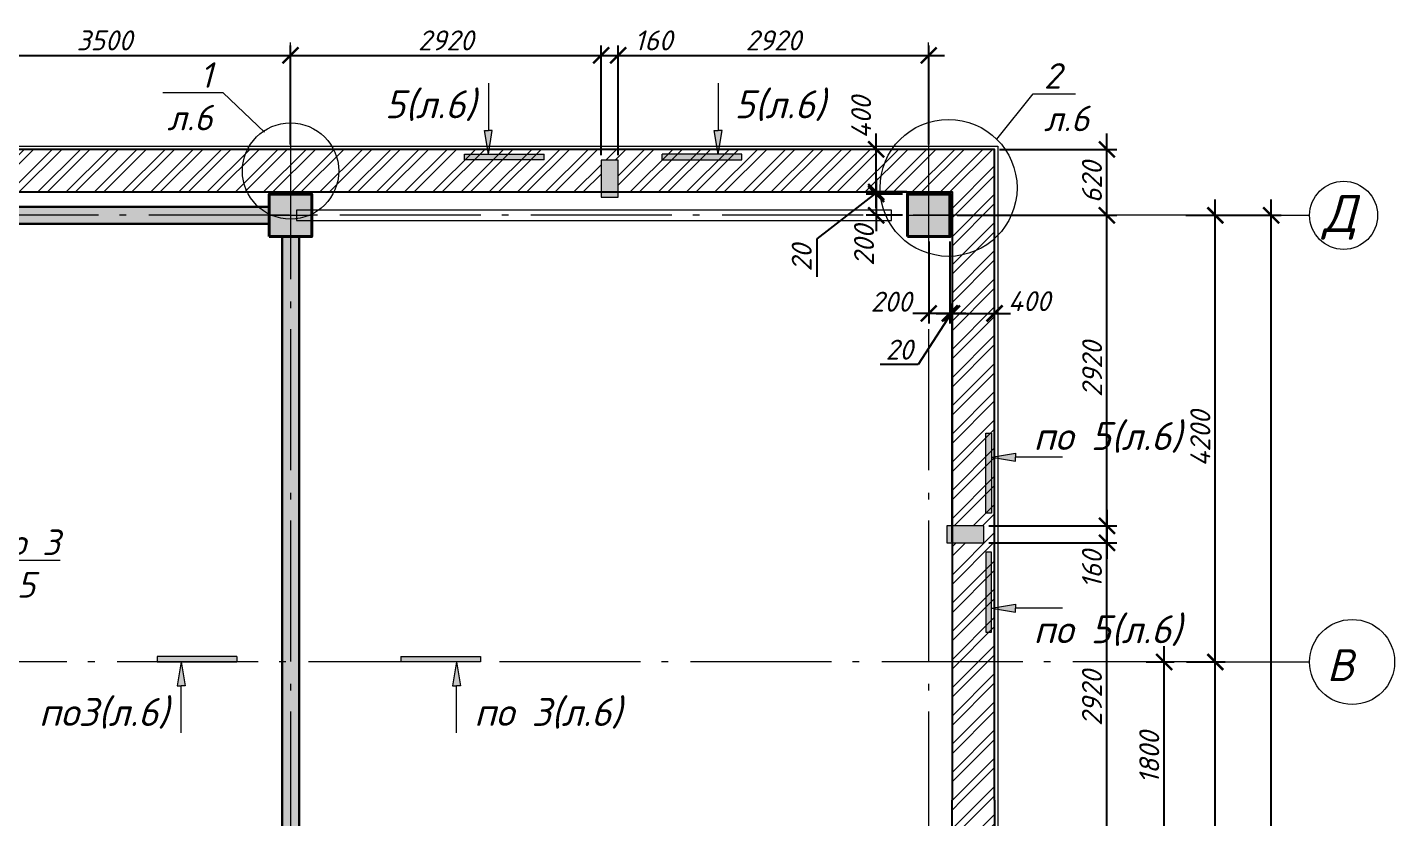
# Model space of a CAD drawing. Header units: millimetres. Extents: x -238377 to 196118, y -123284 to 30177.
# Drawn here: x -68892 to -56036, y 17207 to 24639 of the extents above; entities that cross this region are included whole.
import ezdxf
from ezdxf import colors
from ezdxf.entities.mleader import LeaderData, LeaderLine
from ezdxf.enums import TextEntityAlignment as Align
from ezdxf.math import Vec2, Vec3

# ---------------------------------------------------------------- set-up
doc = ezdxf.new("R2010")
doc.units = ezdxf.units.MM
doc.header["$MEASUREMENT"] = 0
doc.linetypes.add('Double Dashed', pattern=[1797.222233, 1325, -211.666656, 63.333344, -197.222233])
doc.layers.get('0').update_dxf_attribs({"lineweight": 5})
doc.layers.add('#Hatch', color=7, linetype='Continuous', lineweight=5, true_color=0x4d4d4d)
doc.layers.add('#Каркас', color=7, linetype='Continuous', lineweight=5, true_color=0x757575)
for name, color, linetype, lineweight in [('#Бетон', 10, 'Continuous', 15), ('#Выноски', 150, 'Continuous', 15), ('#Оси', 7, 'Continuous', 5), ('#размеры', 7, 'Continuous', 5), ('колонны_Ном._пера__94', 252, 'Continuous', 13), ('колонны_Ном._пера__99', 7, 'Continuous', 40), ('оси_Ном._пера__96', 7, 'Continuous', 5), ('оси_Ном._пера__97', 7, 'Continuous', 20)]:
    doc.layers.add(name, color=color, linetype=linetype, lineweight=lineweight)
for name, color, linetype in [('#стены внутр', 152, 'Continuous'), ('#стены наруж', 7, 'Continuous'), ('колонны', 7, 'Continuous'), ('оси', 7, 'Continuous'), ('чертеж', 7, 'Continuous')]:
    doc.layers.add(name, color=color, linetype=linetype)
doc.styles.get("Standard").update_dxf_attribs({"font": 'isocpeui.ttf'})
doc.styles.add('STEP PR', font='isocpeui.ttf')
doc.styles.add('СГЕНЕРИР_СТИЛЬ_3', font='gost_2_304-81_type.ttf')
doc.dimstyles.new('SPDS', dxfattribs={"dimscale": 10, "dimtxt": 2.5, "dimasz": 2, "dimexe": 1.25, "dimexo": 0.625, "dimtad": 1, "dimdec": 0, "dimrnd": 0.001, "dimtxsty": 'STEP PR', "dimblk": 'ARCHTICK', "dimcen": 2.5, "dimdle": 2, "dimclrd": 256, "dimclre": 256, "dimclrt": 7, "dimadec": 0, "dimazin": 2, "dimtfac": 0.75, "dimtdec": 0, "dimtmove": 1, "dimatfit": 3, "dimfxl": 1, "dimtolj": 1, "dimarcsym": 1})
pattern_1 = [(45, (-82796.33, -48984.63), (-132.5825, 132.5825), []), (45, (-82707.94, -48984.63), (-132.5825, 132.5825), [])]

# ---------------------------------------------------------------- blocks, each defined once
blk = doc.blocks.new('A$C32E329EE')
at = {"layer": 'колонны_Ном._пера__94', "linetype": 'Continuous', "true_color": 0x737373}
blk.add_hatch(color=8, dxfattribs=at).paths.add_polyline_path([(-138, -2520), (22, -2520), (22, 3080), (-138, 3080)])
at = {"layer": '#стены внутр', "lineweight": 30}
blk.add_lwpolyline([(-138, -2520), (-138, 3080), (22, 3080), (22, -2520)], dxfattribs=at)
blk = doc.blocks.new('Связ001')
at = {"layer": '#Каркас', "color": 102, "linetype": 'Continuous', "lineweight": 9}
blk.add_lwpolyline([(5837, 0), (5837, 100), (0, 100), (0, 0), (5837, 0)], dxfattribs=at)
blk = doc.blocks.new('Стандартный маркер сетки_16')
at = {"layer": 'оси_Ном._пера__96', "linetype": 'Double Dashed'}
for q in [(0, 0), (41068, 0)]:
    blk.add_line((900, 0), q, dxfattribs=at)
blk.add_point((900, 0), dxfattribs=at)
blk.add_point((900, 0), dxfattribs=at)
at = {"layer": 'оси_Ном._пера__97', "linetype": 'Continuous'}
blk.add_circle((-400, 0), 400, dxfattribs=at)
at = {"layer": 'оси_Ном._пера__96', "style": 'СГЕНЕРИР_СТИЛЬ_3'}
blk.add_attdef('AC_MarkerText_1', text='', height=350, rotation=180, dxfattribs=at).set_placement((-261, 270), align=Align.BOTTOM_LEFT)
blk = doc.blocks.new('_ArchTick')
at = {"color": 0, "linetype": 'ByBlock', "const_width": 0.15}
blk.add_lwpolyline([(-0.5, -0.5), (0.5, 0.5)], dxfattribs=at)
blk = doc.blocks.new('*D477')
at = {"layer": '#размеры', "lineweight": -2, "transparency": 16777216}
for p, q in [((-57722, 14321), (-57722, 18821)), ((-57994, 18671), (-57628, 18671)), ((-57867, 14471), (-57628, 14471))]:
    blk.add_line(p, q, dxfattribs=at)
at = {"layer": 'Defpoints', "color": 0, "transparency": 16777216}
for p in [(-58041, 18671), (-57722, 18671), (-57914, 14471)]:
    blk.add_point(p, dxfattribs=at)
at = {"layer": '#размеры', "lineweight": -2, "transparency": 16777216, "xscale": 150, "yscale": 150, "zscale": 150}
for p, rotation in [((-57722, 18671), 90), ((-57722, 14471), 270)]:
    blk.add_blockref('_ArchTick', p, dxfattribs=dict(at, rotation=rotation))
at = {"layer": '#размеры', "color": 7, "transparency": 16777216, "insert": (-57863, 16363), "char_height": 187.5, "attachment_point": 5, "rotation": 90, "style": 'STEP PR'}
blk.add_mtext('\\A1;4200', dxfattribs=at)
blk = doc.blocks.new('*D478')
at = {"layer": '#размеры', "lineweight": -2, "transparency": 16777216}
for p, q in [((-57722, 18521), (-57722, 23021)), ((-58000, 22871), (-57628, 22871)), ((-57938, 18671), (-57628, 18671))]:
    blk.add_line(p, q, dxfattribs=at)
at = {"layer": 'Defpoints', "color": 0, "transparency": 16777216}
for p in [(-58047, 22871), (-57722, 22871), (-57985, 18671)]:
    blk.add_point(p, dxfattribs=at)
at = {"layer": '#размеры', "lineweight": -2, "transparency": 16777216, "xscale": 150, "yscale": 150, "zscale": 150}
for p, rotation in [((-57722, 22871), 90), ((-57722, 18671), 270)]:
    blk.add_blockref('_ArchTick', p, dxfattribs=dict(at, rotation=rotation))
at = {"layer": '#размеры', "color": 7, "transparency": 16777216, "insert": (-57863, 20771), "char_height": 187.5, "attachment_point": 5, "rotation": 90, "style": 'STEP PR'}
blk.add_mtext('\\A1;4200', dxfattribs=at)
blk = doc.blocks.new('*D479')
at = {"layer": '#размеры', "lineweight": -2, "transparency": 16777216}
for p, q in [((-57197, 8321), (-57197, 23021)), ((-57974, 22871), (-57103, 22871)), ((-57866, 8471), (-57103, 8471))]:
    blk.add_line(p, q, dxfattribs=at)
at = {"layer": 'Defpoints', "color": 0, "transparency": 16777216}
for p in [(-58021, 22871), (-57197, 22871), (-57913, 8471)]:
    blk.add_point(p, dxfattribs=at)
at = {"layer": '#размеры', "lineweight": -2, "transparency": 16777216, "xscale": 150, "yscale": 150, "zscale": 150}
for p, rotation in [((-57197, 22871), 90), ((-57197, 8471), 270)]:
    blk.add_blockref('_ArchTick', p, dxfattribs=dict(at, rotation=rotation))
at = {"layer": '#размеры', "color": 7, "transparency": 16777216, "insert": (-57337, 15685), "char_height": 187.5, "attachment_point": 5, "rotation": 90, "style": 'STEP PR'}
blk.add_mtext('\\A1;14400', dxfattribs=at)
blk = doc.blocks.new('*D488')
at = {"layer": '#размеры', "lineweight": -2, "transparency": 16777216}
for p, q in [((-58741, 16721), (-58741, 19941)), ((-59850, 19791), (-58647, 19791)), ((-59750, 16871), (-58647, 16871))]:
    blk.add_line(p, q, dxfattribs=at)
at = {"layer": 'Defpoints', "color": 0, "transparency": 16777216}
for p in [(-59897, 19791), (-58741, 19791), (-59797, 16871)]:
    blk.add_point(p, dxfattribs=at)
at = {"layer": '#размеры', "lineweight": -2, "transparency": 16777216, "xscale": 150, "yscale": 150, "zscale": 150}
for p, rotation in [((-58741, 19791), 90), ((-58741, 16871), 270)]:
    blk.add_blockref('_ArchTick', p, dxfattribs=dict(at, rotation=rotation))
at = {"layer": '#размеры', "color": 7, "transparency": 16777216, "insert": (-58882, 18331), "char_height": 187.5, "attachment_point": 5, "rotation": 90, "style": 'STEP PR'}
blk.add_mtext('\\A1;2920', dxfattribs=at)
blk = doc.blocks.new('A$C6E950B50')
at = {"layer": 'колонны_Ном._пера__94', "linetype": 'Continuous', "true_color": 0x737373}
blk.add_hatch(color=8, dxfattribs=at).paths.add_polyline_path([(-669, 56), (-669, 216), (-3769, 216), (-3769, 56)])
blk.add_hatch(color=8, dxfattribs=at).paths.add_polyline_path([(-669, 56), (-669, 216), (-3769, 216), (-3769, 56)])
at = {"layer": '#стены внутр', "lineweight": 30}
blk.add_lwpolyline([(-3769, 56), (-3769, 216), (-669, 216), (-669, 56), (-3769, 56)], dxfattribs=at)
at = {"layer": '#стены внутр', "color": 8, "lineweight": 30, "true_color": 0x737373}
blk.add_lwpolyline([(-3769, 56), (-3769, 216), (-669, 216), (-669, 56), (-3769, 56)], dxfattribs=at)
blk = doc.blocks.new('Колонна_15_1', base_point=(22379, 71856))
at = {"layer": 'колонны_Ном._пера__94', "linetype": 'Continuous', "true_color": 0x7d7d7d}
blk.add_hatch(color=8, dxfattribs=at).paths.add_polyline_path([(22179, 71647), (22579, 71647), (22579, 72047), (22179, 72047)])
blk.add_hatch(color=8, dxfattribs=at).paths.add_polyline_path([(22179, 71647), (22579, 71647), (22579, 72047), (22179, 72047)])
at = {"layer": 'колонны_Ном._пера__99', "linetype": 'Continuous', "flags": 128}
blk.add_lwpolyline([(22179, 71647), (22579, 71647), (22579, 72047), (22179, 72047)], close=True, dxfattribs=at)
at = {"layer": 'колонны_Ном._пера__99', "color": 8, "linetype": 'Continuous', "true_color": 0x737373, "flags": 128}
blk.add_lwpolyline([(22179, 71647), (22579, 71647), (22579, 72047), (22179, 72047)], close=True, dxfattribs=at)
at = {"layer": 'оси_Ном._пера__96', "color": 253, "lineweight": 5, "true_color": 0x9c9c9c}
for points in [[(22379, 72047), (22379, 71647)], [(22379, 72047), (22379, 71647)], [(22179, 71847), (22579, 71847)], [(22179, 71847), (22579, 71847)]]:
    blk.add_lwpolyline(points, dxfattribs=at)
blk = doc.blocks.new('*D499')
at = {"layer": '#размеры', "lineweight": -2, "transparency": 16777216}
for p, q in [((-58741, 19801), (-58741, 23021)), ((-59750, 22871), (-58647, 22871)), ((-59850, 19951), (-58647, 19951))]:
    blk.add_line(p, q, dxfattribs=at)
at = {"layer": 'Defpoints', "color": 0, "transparency": 16777216}
for p in [(-59797, 22871), (-58741, 22871), (-59897, 19951)]:
    blk.add_point(p, dxfattribs=at)
at = {"layer": '#размеры', "lineweight": -2, "transparency": 16777216, "xscale": 150, "yscale": 150, "zscale": 150}
for p, rotation in [((-58741, 22871), 90), ((-58741, 19951), 270)]:
    blk.add_blockref('_ArchTick', p, dxfattribs=dict(at, rotation=rotation))
at = {"layer": '#размеры', "color": 7, "transparency": 16777216, "insert": (-58880, 21424), "char_height": 187.5, "attachment_point": 5, "rotation": 90, "style": 'STEP PR'}
blk.add_mtext('\\A1;2920', dxfattribs=at)
blk = doc.blocks.new('*D504')
at = {"layer": '#размеры', "lineweight": -2, "transparency": 16777216}
for p, q in [((-58202, 16721), (-58202, 18821)), ((-58372, 18671), (-58108, 18671)), ((-58267, 16871), (-58108, 16871))]:
    blk.add_line(p, q, dxfattribs=at)
at = {"layer": 'Defpoints', "color": 0, "transparency": 16777216}
for p in [(-58419, 18671), (-58202, 18671), (-58314, 16871)]:
    blk.add_point(p, dxfattribs=at)
at = {"layer": '#размеры', "lineweight": -2, "transparency": 16777216, "xscale": 150, "yscale": 150, "zscale": 150}
for p, rotation in [((-58202, 18671), 90), ((-58202, 16871), 270)]:
    blk.add_blockref('_ArchTick', p, dxfattribs=dict(at, rotation=rotation))
at = {"layer": '#размеры', "color": 7, "transparency": 16777216, "insert": (-58343, 17771), "char_height": 187.5, "attachment_point": 5, "rotation": 90, "style": 'STEP PR'}
blk.add_mtext('\\A1;1800', dxfattribs=at)
blk = doc.blocks.new('*D511')
at = {"layer": '#размеры', "lineweight": -2, "transparency": 16777216}
for p, q in [((-60911, 22941), (-60911, 23641)), ((-60654, 23491), (-61005, 23491)), ((-60624, 23091), (-61005, 23091))]:
    blk.add_line(p, q, dxfattribs=at)
at = {"layer": 'Defpoints', "color": 0, "transparency": 16777216}
for p in [(-60911, 23491), (-60607, 23491), (-60577, 23091)]:
    blk.add_point(p, dxfattribs=at)
at = {"layer": '#размеры', "lineweight": -2, "transparency": 16777216, "xscale": 150, "yscale": 150, "zscale": 150}
for p, rotation in [((-60911, 23491), 90), ((-60911, 23091), 270)]:
    blk.add_blockref('_ArchTick', p, dxfattribs=dict(at, rotation=rotation))
at = {"layer": '#размеры', "color": 7, "transparency": 16777216, "insert": (-61052, 23791), "char_height": 187.5, "attachment_point": 5, "rotation": 90, "style": 'STEP PR'}
blk.add_mtext('\\A1;400', dxfattribs=at)
blk = doc.blocks.new('Стандартный маркер сетки_17')
at = {"layer": 'оси_Ном._пера__96', "linetype": 'Double Dashed'}
for p, q in [((900, 0), (0, 0)), ((900, 0), (20403, 0)), ((20403, 0), (21303, 0))]:
    blk.add_line(p, q, dxfattribs=at)
blk.add_point((20403, 0), dxfattribs=at)
blk.add_point((20403, 0), dxfattribs=at)
at = {"layer": 'оси_Ном._пера__97', "linetype": 'Continuous'}
blk.add_circle((21703, 0), 400, dxfattribs=at)
at = {"layer": 'оси_Ном._пера__96', "style": 'СГЕНЕРИР_СТИЛЬ_3'}
blk.add_attdef('AC_MarkerText_1', text='', height=350, rotation=90, dxfattribs=at).set_placement((21973, -122), align=Align.BOTTOM_LEFT)
blk = doc.blocks.new('*D630')
at = {"layer": '#размеры', "lineweight": -2, "transparency": 16777216}
for p, q in [((-60911, 23091), (-60911, 23241)), ((-60911, 23081), (-61470, 22649)), ((-60624, 23091), (-61005, 23091)), ((-60664, 23071), (-61005, 23071)), ((-60911, 23091), (-60911, 23071)), ((-60911, 23091), (-60911, 23071)), ((-60911, 23071), (-60911, 22921)), ((-61470, 22649), (-61470, 22293))]:
    blk.add_line(p, q, dxfattribs=at)
at = {"layer": 'Defpoints', "color": 0, "transparency": 16777216}
for p in [(-60911, 23071), (-60617, 23071), (-60577, 23091)]:
    blk.add_point(p, dxfattribs=at)
at = {"layer": '#размеры', "lineweight": -2, "transparency": 16777216, "xscale": 150, "yscale": 150, "zscale": 150}
for p, rotation in [((-60911, 23091), 270), ((-60911, 23071), 90)]:
    blk.add_blockref('_ArchTick', p, dxfattribs=dict(at, rotation=rotation))
at = {"layer": '#размеры', "color": 7, "transparency": 16777216, "insert": (-61611, 22471), "char_height": 187.5, "attachment_point": 5, "rotation": 90, "style": 'STEP PR'}
blk.add_mtext('\\A1;20', dxfattribs=at)
blk = doc.blocks.new('*D631')
at = {"layer": '#размеры', "lineweight": -2, "transparency": 16777216}
for p, q in [((-60217, 22624), (-60217, 21855)), ((-60197, 19801), (-60197, 22043)), ((-60207, 21949), (-60516, 21467)), ((-60217, 21949), (-60367, 21949)), ((-60217, 21949), (-60197, 21949)), ((-60217, 21949), (-60197, 21949)), ((-60197, 21949), (-60047, 21949)), ((-60516, 21467), (-60872, 21467))]:
    blk.add_line(p, q, dxfattribs=at)
at = {"layer": 'Defpoints', "color": 0, "transparency": 16777216}
for p in [(-60217, 22671), (-60197, 21949), (-60197, 19754)]:
    blk.add_point(p, dxfattribs=at)
at = {"layer": '#размеры', "lineweight": -2, "transparency": 16777216, "xscale": 150, "yscale": 150, "zscale": 150}
blk.add_blockref('_ArchTick', (-60217, 21949), dxfattribs=at)
at = {"layer": '#размеры', "lineweight": -2, "transparency": 16777216, "xscale": 150, "yscale": 150, "zscale": 150, "rotation": 180}
blk.add_blockref('_ArchTick', (-60197, 21949), dxfattribs=at)
at = {"layer": '#размеры', "color": 7, "transparency": 16777216, "insert": (-60694, 21608), "char_height": 187.5, "attachment_point": 5, "style": 'STEP PR'}
blk.add_mtext('\\A1;20', dxfattribs=at)
blk = doc.blocks.new('*D632')
at = {"layer": '#размеры', "lineweight": -2, "transparency": 16777216}
for p, q in [((-60197, 19801), (-60197, 22043)), ((-59797, 17418), (-59797, 22043)), ((-60347, 21949), (-59647, 21949))]:
    blk.add_line(p, q, dxfattribs=at)
at = {"layer": 'Defpoints', "color": 0, "transparency": 16777216}
for p in [(-59797, 21949), (-60197, 19754), (-59797, 17371)]:
    blk.add_point(p, dxfattribs=at)
at = {"layer": '#размеры', "lineweight": -2, "transparency": 16777216, "xscale": 150, "yscale": 150, "zscale": 150, "rotation": 180}
blk.add_blockref('_ArchTick', (-60197, 21949), dxfattribs=at)
at = {"layer": '#размеры', "lineweight": -2, "transparency": 16777216, "xscale": 150, "yscale": 150, "zscale": 150}
blk.add_blockref('_ArchTick', (-59797, 21949), dxfattribs=at)
at = {"layer": '#размеры', "color": 7, "transparency": 16777216, "insert": (-59472, 22064), "char_height": 187.5, "attachment_point": 5, "style": 'STEP PR'}
blk.add_mtext('\\A1;400', dxfattribs=at)
blk = doc.blocks.new('*D633')
at = {"layer": '#размеры', "lineweight": -2, "transparency": 16777216}
for p, q in [((-60417, 22624), (-60417, 21855)), ((-60217, 22624), (-60217, 21855)), ((-60067, 21949), (-60567, 21949))]:
    blk.add_line(p, q, dxfattribs=at)
at = {"layer": 'Defpoints', "color": 0, "transparency": 16777216}
for p in [(-60417, 22671), (-60217, 22671), (-60417, 21949)]:
    blk.add_point(p, dxfattribs=at)
at = {"layer": '#размеры', "lineweight": -2, "transparency": 16777216, "xscale": 150, "yscale": 150, "zscale": 150, "rotation": 180}
blk.add_blockref('_ArchTick', (-60417, 21949), dxfattribs=at)
at = {"layer": '#размеры', "lineweight": -2, "transparency": 16777216, "xscale": 150, "yscale": 150, "zscale": 150}
blk.add_blockref('_ArchTick', (-60217, 21949), dxfattribs=at)
at = {"layer": '#размеры', "color": 7, "transparency": 16777216, "insert": (-60770, 22059), "char_height": 187.5, "attachment_point": 5, "style": 'STEP PR'}
blk.add_mtext('\\A1;200', dxfattribs=at)
blk = doc.blocks.new('*D634')
at = {"layer": '#размеры', "lineweight": -2, "transparency": 16777216}
for p, q in [((-60911, 23221), (-60911, 22721)), ((-60664, 23071), (-61005, 23071)), ((-60664, 22871), (-61005, 22871))]:
    blk.add_line(p, q, dxfattribs=at)
at = {"layer": 'Defpoints', "color": 0, "transparency": 16777216}
for p in [(-60617, 23071), (-60911, 22871), (-60617, 22871)]:
    blk.add_point(p, dxfattribs=at)
at = {"layer": '#размеры', "lineweight": -2, "transparency": 16777216, "xscale": 150, "yscale": 150, "zscale": 150}
for p, rotation in [((-60911, 23071), 90), ((-60911, 22871), 270)]:
    blk.add_blockref('_ArchTick', p, dxfattribs=dict(at, rotation=rotation))
at = {"layer": '#размеры', "color": 7, "transparency": 16777216, "insert": (-61025, 22588), "char_height": 187.5, "attachment_point": 5, "rotation": 90, "style": 'STEP PR'}
blk.add_mtext('\\A1;200', dxfattribs=at)
blk = doc.blocks.new('сердечник160х300')
at = {"layer": '#Hatch', "true_color": 0xa6a6a6}
h = blk.add_hatch(color=253, dxfattribs=at)
h.dxf.hatch_style = 1
h.paths.add_polyline_path([(80, 150), (-80, 150), (-80, -198), (80, -198)])
at = {"layer": '#Бетон'}
blk.add_lwpolyline([(80, -200), (80, 150), (-80, 150), (-80, -200)], close=True, dxfattribs=at)
blk = doc.blocks.new('*D561')
at = {"layer": '#размеры', "lineweight": -2, "transparency": 16777216}
for p, q in [((-69917, 23538), (-69917, 24469)), ((-66417, 23538), (-66417, 24469)), ((-70067, 24375), (-66267, 24375))]:
    blk.add_line(p, q, dxfattribs=at)
at = {"layer": 'Defpoints', "color": 0, "transparency": 16777216}
for p in [(-66417, 24375), (-69917, 23491), (-66417, 23491)]:
    blk.add_point(p, dxfattribs=at)
at = {"layer": '#размеры', "lineweight": -2, "transparency": 16777216, "xscale": 150, "yscale": 150, "zscale": 150, "rotation": 180}
blk.add_blockref('_ArchTick', (-69917, 24375), dxfattribs=at)
at = {"layer": '#размеры', "lineweight": -2, "transparency": 16777216, "xscale": 150, "yscale": 150, "zscale": 150}
blk.add_blockref('_ArchTick', (-66417, 24375), dxfattribs=at)
at = {"layer": '#размеры', "color": 7, "transparency": 16777216, "insert": (-68167, 24516), "char_height": 187.5, "attachment_point": 5, "style": 'STEP PR'}
blk.add_mtext('\\A1;3500', dxfattribs=at)
blk = doc.blocks.new('*D562')
at = {"layer": '#размеры', "lineweight": -2, "transparency": 16777216}
for p, q in [((-66417, 23538), (-66417, 24469)), ((-63497, 23438), (-63497, 24469)), ((-66567, 24375), (-63347, 24375))]:
    blk.add_line(p, q, dxfattribs=at)
at = {"layer": 'Defpoints', "color": 0, "transparency": 16777216}
for p in [(-63497, 24375), (-66417, 23491), (-63497, 23391)]:
    blk.add_point(p, dxfattribs=at)
at = {"layer": '#размеры', "lineweight": -2, "transparency": 16777216, "xscale": 150, "yscale": 150, "zscale": 150, "rotation": 180}
blk.add_blockref('_ArchTick', (-66417, 24375), dxfattribs=at)
at = {"layer": '#размеры', "lineweight": -2, "transparency": 16777216, "xscale": 150, "yscale": 150, "zscale": 150}
blk.add_blockref('_ArchTick', (-63497, 24375), dxfattribs=at)
at = {"layer": '#размеры', "color": 7, "transparency": 16777216, "insert": (-64957, 24516), "char_height": 187.5, "attachment_point": 5, "style": 'STEP PR'}
blk.add_mtext('\\A1;2920', dxfattribs=at)
blk = doc.blocks.new('*D563')
at = {"layer": '#размеры', "lineweight": -2, "transparency": 16777216}
for p, q in [((-63497, 23438), (-63497, 24469)), ((-63337, 23438), (-63337, 24469)), ((-63647, 24375), (-63187, 24375))]:
    blk.add_line(p, q, dxfattribs=at)
at = {"layer": 'Defpoints', "color": 0, "transparency": 16777216}
for p in [(-63337, 24375), (-63497, 23391), (-63337, 23391)]:
    blk.add_point(p, dxfattribs=at)
at = {"layer": '#размеры', "lineweight": -2, "transparency": 16777216, "xscale": 150, "yscale": 150, "zscale": 150, "rotation": 180}
blk.add_blockref('_ArchTick', (-63497, 24375), dxfattribs=at)
at = {"layer": '#размеры', "lineweight": -2, "transparency": 16777216, "xscale": 150, "yscale": 150, "zscale": 150}
blk.add_blockref('_ArchTick', (-63337, 24375), dxfattribs=at)
at = {"layer": '#размеры', "color": 7, "transparency": 16777216, "insert": (-63005, 24516), "char_height": 187.5, "attachment_point": 5, "style": 'STEP PR'}
blk.add_mtext('\\A1;160', dxfattribs=at)
blk = doc.blocks.new('*D564')
at = {"layer": '#размеры', "lineweight": -2, "transparency": 16777216}
for p, q in [((-63337, 23438), (-63337, 24469)), ((-60417, 23538), (-60417, 24469)), ((-63487, 24375), (-60267, 24375))]:
    blk.add_line(p, q, dxfattribs=at)
at = {"layer": 'Defpoints', "color": 0, "transparency": 16777216}
for p in [(-60417, 24375), (-60417, 23491), (-63337, 23391)]:
    blk.add_point(p, dxfattribs=at)
at = {"layer": '#размеры', "lineweight": -2, "transparency": 16777216, "xscale": 150, "yscale": 150, "zscale": 150, "rotation": 180}
blk.add_blockref('_ArchTick', (-63337, 24375), dxfattribs=at)
at = {"layer": '#размеры', "lineweight": -2, "transparency": 16777216, "xscale": 150, "yscale": 150, "zscale": 150}
blk.add_blockref('_ArchTick', (-60417, 24375), dxfattribs=at)
at = {"layer": '#размеры', "color": 7, "transparency": 16777216, "insert": (-61877, 24516), "char_height": 187.5, "attachment_point": 5, "style": 'STEP PR'}
blk.add_mtext('\\A1;2920', dxfattribs=at)
blk = doc.blocks.new('*D565')
at = {"layer": '#размеры', "lineweight": -2, "transparency": 16777216}
for p, q in [((-58741, 22721), (-58741, 23641)), ((-59750, 23491), (-58647, 23491)), ((-60150, 22871), (-58647, 22871))]:
    blk.add_line(p, q, dxfattribs=at)
at = {"layer": 'Defpoints', "color": 0, "transparency": 16777216}
for p in [(-59797, 23491), (-58741, 23491), (-60197, 22871)]:
    blk.add_point(p, dxfattribs=at)
at = {"layer": '#размеры', "lineweight": -2, "transparency": 16777216, "xscale": 150, "yscale": 150, "zscale": 150}
for p, rotation in [((-58741, 23491), 90), ((-58741, 22871), 270)]:
    blk.add_blockref('_ArchTick', p, dxfattribs=dict(at, rotation=rotation))
at = {"layer": '#размеры', "color": 7, "transparency": 16777216, "insert": (-58882, 23181), "char_height": 187.5, "attachment_point": 5, "rotation": 90, "style": 'STEP PR'}
blk.add_mtext('\\A1;620', dxfattribs=at)
blk = doc.blocks.new('*D593')
at = {"layer": '#размеры', "lineweight": -2, "transparency": 16777216}
for p, q in [((-58741, 20101), (-58741, 19641)), ((-59850, 19951), (-58647, 19951)), ((-59850, 19791), (-58647, 19791))]:
    blk.add_line(p, q, dxfattribs=at)
at = {"layer": 'Defpoints', "color": 0, "transparency": 16777216}
for p in [(-59897, 19951), (-59897, 19791), (-58741, 19791)]:
    blk.add_point(p, dxfattribs=at)
at = {"layer": '#размеры', "lineweight": -2, "transparency": 16777216, "xscale": 150, "yscale": 150, "zscale": 150}
for p, rotation in [((-58741, 19951), 90), ((-58741, 19791), 270)]:
    blk.add_blockref('_ArchTick', p, dxfattribs=dict(at, rotation=rotation))
at = {"layer": '#размеры', "color": 7, "transparency": 16777216, "insert": (-58882, 19541), "char_height": 187.5, "attachment_point": 5, "rotation": 90, "style": 'STEP PR'}
blk.add_mtext('\\A1;160', dxfattribs=at)
blk = doc.blocks.new('_None')
blk = doc.blocks.new('*U266')
at = {"ltscale": 100}
h = blk.add_hatch(color=256, dxfattribs=at)
h.dxf.hatch_style = 1
h.paths.add_polyline_path([(-85, 1070), (-35, 1070), (15, 1070), (-35, 770)])
h = blk.add_hatch(color=256, dxfattribs=at)
h.dxf.hatch_style = 1
h.paths.add_polyline_path([(665, 700), (665, 770), (-335, 770), (-335, 700)])
at = {"linetype": 'Continuous', "ltscale": 100}
for p, q in [((-85, 1070), (-35, 1070)), ((-35, 770), (-85, 1070)), ((-35, 770), (15, 1070)), ((15, 1070), (-35, 1070)), ((-335, 700), (-335, 770)), ((-335, 770), (665, 770)), ((665, 700), (-335, 700))]:
    blk.add_line(p, q, dxfattribs=at)
at = {"linetype": 'Continuous', "ltscale": 100, "extrusion": (-1, -1e-16, 0), "elevation": 35}
blk.add_lwpolyline([(-1660, 0), (-1070, 0)], dxfattribs=at)
at = {"linetype": 'Continuous', "ltscale": 100}
blk.add_lwpolyline([(665, 700), (665, 770)], dxfattribs=at)
at = {"ltscale": 100, "style": 'STEP PR'}
blk.add_attdef('Nh', text='', height=350, dxfattribs=at).set_placement((-192, 1222), align=Align.RIGHT)
blk = doc.blocks.new('*U391')
at = {"ltscale": 100}
h = blk.add_hatch(color=256, dxfattribs=at)
h.dxf.hatch_style = 1
h.paths.add_polyline_path([(1415, 1070), (1365, 1070), (1315, 1070), (1365, 770)])
h = blk.add_hatch(color=256, dxfattribs=at)
h.dxf.hatch_style = 1
h.paths.add_polyline_path([(1665, 700), (1665, 770), (665, 770), (665, 700)])
at = {"linetype": 'Continuous', "ltscale": 100}
for p, q in [((1365, 770), (1315, 1070)), ((1315, 1070), (1365, 1070)), ((1415, 1070), (1365, 1070)), ((1365, 770), (1415, 1070)), ((1665, 770), (665, 770)), ((665, 700), (1665, 700)), ((1665, 700), (1665, 770))]:
    blk.add_line(p, q, dxfattribs=at)
at = {"linetype": 'Continuous', "ltscale": 100, "extrusion": (1, -1e-16, 0), "elevation": 1365}
blk.add_lwpolyline([(1660, 0), (1070, 0)], dxfattribs=at)
at = {"linetype": 'Continuous', "ltscale": 100}
blk.add_lwpolyline([(665, 700), (665, 770)], dxfattribs=at)
at = {"ltscale": 100, "style": 'STEP PR'}
blk.add_attdef('Nh', text='', height=350, dxfattribs=at).set_placement((1799, 1222), align=Align.RIGHT)
blk = doc.blocks.new('*U251')
at = {"linetype": 'ByBlock', "ltscale": 100}
h = blk.add_hatch(color=256, dxfattribs=at)
h.dxf.hatch_style = 1
h.paths.add_polyline_path([(35, 1000), (-35, 1000), (-35, 0), (35, 0)])
h = blk.add_hatch(color=256, dxfattribs=at)
h.dxf.hatch_style = 1
h.paths.add_polyline_path([(335, 750), (335, 700), (335, 650), (35, 700)])
for p, q in [((-35, 1000), (35, 1000)), ((-35, 0), (-35, 1000)), ((35, 1000), (35, 0)), ((35, 700), (335, 750)), ((35, 700), (335, 650)), ((335, 750), (335, 700)), ((335, 650), (335, 700)), ((35, 0), (-35, 0))]:
    blk.add_line(p, q, dxfattribs=at)
at = {"linetype": 'ByBlock', "ltscale": 100, "extrusion": (0, 1, 0), "elevation": 700}
blk.add_lwpolyline([(-925, 0), (-335, 0)], dxfattribs=at)
at = {"ltscale": 100, "style": 'STEP PR'}
blk.add_attdef('Nv', text='', height=350, dxfattribs=at).set_placement((781, 790), align=Align.RIGHT)
blk = doc.blocks.new('*U249')
at = {"linetype": 'ByBlock', "ltscale": 100}
h = blk.add_hatch(color=256, dxfattribs=at)
h.dxf.hatch_style = 1
h.paths.add_polyline_path([(35, 0), (-35, 0), (-35, -1000), (35, -1000)])
h = blk.add_hatch(color=256, dxfattribs=at)
h.dxf.hatch_style = 1
h.paths.add_polyline_path([(335, -750), (335, -700), (335, -650), (35, -700)])
for p, q in [((35, 0), (-35, 0)), ((-35, 0), (-35, -1000)), ((35, -1000), (35, 0)), ((35, -700), (335, -650)), ((335, -650), (335, -700)), ((35, -700), (335, -750)), ((335, -750), (335, -700)), ((-35, -1000), (35, -1000))]:
    blk.add_line(p, q, dxfattribs=at)
at = {"linetype": 'ByBlock', "ltscale": 100, "extrusion": (0, -1, 0), "elevation": 700}
blk.add_lwpolyline([(925, 0), (335, 0)], dxfattribs=at)
at = {"ltscale": 100, "style": 'STEP PR'}
blk.add_attdef('Nv', text='', height=350, dxfattribs=at).set_placement((781, -1140), align=Align.RIGHT)
blk = doc.blocks.new('*U268')
at = {"ltscale": 100}
h = blk.add_hatch(color=256, dxfattribs=at)
h.dxf.hatch_style = 1
h.paths.add_polyline_path([(-335, 770), (-335, 700), (665, 700), (665, 770)])
h = blk.add_hatch(color=256, dxfattribs=at)
h.dxf.hatch_style = 1
h.paths.add_polyline_path([(-85, 400), (-35, 400), (15, 400), (-35, 700)])
at = {"linetype": 'Continuous', "ltscale": 100}
for p, q in [((-335, 770), (-335, 700)), ((665, 770), (-335, 770)), ((-335, 700), (665, 700)), ((-35, 700), (-85, 400)), ((-35, 700), (15, 400)), ((-85, 400), (-35, 400)), ((15, 400), (-35, 400))]:
    blk.add_line(p, q, dxfattribs=at)
blk.add_lwpolyline([(665, 770), (665, 700)], dxfattribs=at)
at = {"linetype": 'Continuous', "ltscale": 100, "extrusion": (-1, 1e-16, 0), "elevation": 35}
blk.add_lwpolyline([(190, 0), (-400, 0)], dxfattribs=at)
at = {"ltscale": 100, "style": 'STEP PR'}
blk.add_attdef('Nh', text='', height=350, dxfattribs=at).set_placement((-192, -102), align=Align.RIGHT)
blk = doc.blocks.new('*U269')
at = {"ltscale": 100}
h = blk.add_hatch(color=256, dxfattribs=at)
h.dxf.hatch_style = 1
h.paths.add_polyline_path([(665, 770), (665, 700), (1665, 700), (1665, 770)])
h = blk.add_hatch(color=256, dxfattribs=at)
h.dxf.hatch_style = 1
h.paths.add_polyline_path([(1415, 400), (1365, 400), (1315, 400), (1365, 700)])
at = {"linetype": 'Continuous', "ltscale": 100}
for p, q in [((665, 770), (1665, 770)), ((1665, 700), (665, 700)), ((1365, 700), (1315, 400)), ((1365, 700), (1415, 400)), ((1665, 770), (1665, 700)), ((1315, 400), (1365, 400)), ((1415, 400), (1365, 400))]:
    blk.add_line(p, q, dxfattribs=at)
blk.add_lwpolyline([(665, 770), (665, 700)], dxfattribs=at)
at = {"linetype": 'Continuous', "ltscale": 100, "extrusion": (1, 1e-16, 0), "elevation": 1365}
blk.add_lwpolyline([(-190, 0), (400, 0)], dxfattribs=at)
at = {"ltscale": 100, "style": 'STEP PR'}
blk.add_attdef('Nh', text='', height=350, dxfattribs=at).set_placement((1799, -102), align=Align.RIGHT)

msp = doc.modelspace()

# ---------------------------------------------------------------- hatches: boundary and pattern name
at = {"layer": '#Hatch'}
h = msp.add_hatch(dxfattribs=at)
h.set_pattern_fill('ANSI32', color=256, scale=500)
h.set_pattern_definition(pattern_1)
h.paths.add_polyline_path([(-97417.3, 23490.7), (-97717.3, 23490.7), (-97717.3, 23091), (-97417.3, 23091), (-97417.3, 23205.7)])
h.paths.add_polyline_path([(-94067.3, 23091), (-93917.3, 23091), (-93917.3, 23372.5), (-93917.3, 23490.7), (-94517.3, 23490.7), (-94517.3, 23470.7), (-94567.3, 23470.7), (-94567.3, 23490.7), (-95267.3, 23490.7), (-95267.3, 23468.3), (-95317.3, 23468.3), (-95317.3, 23490.7), (-97417.3, 23490.7), (-97417.3, 23205.7), (-97417.3, 23091)])
h.paths.add_polyline_path([(-60197.3, 19951), (-59897.3, 19951), (-59897.3, 19791), (-60197.3, 19791), (-60197.3, 17371), (-59797.3, 17371), (-59797.3, 22871), (-60197.3, 22871)])
h.paths.add_polyline_path([(-72837.3, 23391), (-72837.3, 23091), (-63497.3, 23091), (-63497.3, 23391), (-63337.3, 23391), (-63337.3, 23091), (-60197.3, 23091), (-60197.3, 22871), (-59797.3, 22871), (-59797.3, 23491), (-93917.3, 23490.7), (-93917.3, 23372.5), (-93917.3, 23091), (-84997.3, 23091), (-84997.3, 23391), (-84837.3, 23391), (-84837.3, 23091), (-78997.3, 23091), (-78997.3, 23391), (-78837.3, 23391), (-78837.3, 23091), (-72997.3, 23091), (-72997.3, 23391)])
h = msp.add_hatch(dxfattribs=at)
h.set_pattern_fill('ANSI32', color=256, scale=500)
h.set_pattern_definition(pattern_1)
h.paths.add_polyline_path([(-59797.3, 17371), (-60197.3, 17371), (-60197.3, 16871), (-59797.3, 16871)])
h.paths.add_polyline_path([(-59797.3, 16871), (-60197.3, 16871), (-60197.3, 14471), (-59797.3, 14471)])
h.paths.add_polyline_path([(-59797.3, 14471), (-60197.3, 14471), (-60197.3, 13971), (-59797.3, 13971)])
h.paths.add_polyline_path([(-59797.3, 13971), (-60197.3, 13971), (-60197.3, 12368.8, -0.2369905), (-59949.7, 12220.7, -0.2150546), (-59797.3, 12288.3)])
h.paths.add_polyline_path([(-59797.3, 12288.3, 0.2150546), (-59949.7, 12220.7, 0.2369905), (-60197.3, 12368.8), (-60197.3, 11551), (-59897.3, 11551), (-59897.3, 11391), (-60197.3, 11391), (-60197.3, 10891, 0.3653396), (-59839.7, 10941.2, 0.0802606), (-59797.3, 10882.2)])
h.paths.add_polyline_path([(-59797.3, 10882.2, -0.0802606), (-59839.7, 10941.2, -0.3653396), (-60197.3, 10891), (-60197.3, 8971), (-59797.3, 8971)])

# ---------------------------------------------------------------- linework, layer by layer
at = {"layer": '#Выноски'}
for centre, radius in [((-66417.3, 23287.7), 452.7), ((-60230.6, 23129.2), 644.1)]:
    msp.add_circle(centre, radius, dxfattribs=at)
at = {"layer": '#стены наруж'}
for points in [[(-59797.3, 17371), (-59797.3, 23491), (-97717.3, 23490.7), (-97717.3, 23091), (-94067.3, 23091)], [(-94067.3, 23091), (-60197.3, 23091), (-60197.3, 17371)], [(-60197.3, 8971), (-60197.3, 17371)], [(-59797.3, 17371), (-59797.3, 8971)]]:
    msp.add_lwpolyline(points, dxfattribs=at)
at = {"layer": 'оси_Ном._пера__96', "linetype": 'Double Dashed'}
for q in [(-130293.8, 22871), (-56835.9, 22871)]:
    msp.add_line((-57439.6, 22871), q, dxfattribs=at)
msp.add_point((-57439.6, 22871), dxfattribs=at)
msp.add_point((-57439.6, 22871), dxfattribs=at)
at = {"layer": 'оси_Ном._пера__97', "linetype": 'Continuous'}
msp.add_ellipse((-56515.9, 22871), major_axis=(-226.3, 226.3), ratio=1, start_param=0.7853982, end_param=7.0685835, dxfattribs=at)
at = {"layer": 'чертеж', "color": 5, "lineweight": 0}
msp.add_lwpolyline([(-97717.3, 20555.9), (-97717.3, 23520), (-59767.3, 23521.2), (-59767.3, 7601), (-67075.5, 7601), (-67075.7, 13671), (-97717.3, 13671), (-97717.3, 20555.9)], dxfattribs=at)

# ---------------------------------------------------------------- block references
at = {"layer": '#Выноски', "xscale": 0.75, "yscale": 0.75, "zscale": 0.75}
for name, p, values in [('*U266', (-64531.1, 22867.5), {'Nh': '5(л.6)'}), ('*U268', (-67419.6, 18146), {'Nh': 'по3(л.6)'})]:
    msp.add_blockref(name, p, dxfattribs=at).add_auto_attribs(values)
at = {"layer": '#Выноски'}
ref = msp.add_blockref('*U391', (-63421.4, 22867.5), dxfattribs=dict(at, xscale=0.75, yscale=0.75, zscale=0.75))
ref.add_attrib('Nh', '5(л.6)', dxfattribs={"layer": '0', "ltscale": 100, "height": 262.5, "style": 'STEP PR'}).set_placement((-61388.5, 23783.8), align=Align.RIGHT)
ref = msp.add_blockref('*U251', (-59852, 20071.7), dxfattribs=dict(at, xscale=0.75, yscale=0.75, zscale=0.75))
ref.add_attrib('Nv', 'по 5(л.6)', dxfattribs={"layer": '0', "ltscale": 100, "height": 262.5, "style": 'STEP PR'}).set_placement((-58039.2, 20664.2), align=Align.RIGHT)
ref = msp.add_blockref('*U249', (-59852, 19702.6), dxfattribs=dict(at, xscale=0.75, yscale=0.75, zscale=0.75))
ref.add_attrib('Nv', 'по 5(л.6)', dxfattribs={"layer": '0', "ltscale": 100, "height": 262.5, "style": 'STEP PR'}).set_placement((-58039.2, 18847.6), align=Align.RIGHT)
ref = msp.add_blockref('*U269', (-65880.4, 18146), dxfattribs=dict(at, xscale=0.75, yscale=0.75, zscale=0.75))
ref.add_attrib('Nh', 'по 3(л.6)', dxfattribs={"layer": '0', "ltscale": 100, "height": 262.5, "style": 'STEP PR'}).set_placement((-63303.8, 18069.7), align=Align.RIGHT)
at = {"layer": '#размеры'}
msp.add_blockref('сердечник160х300', (-63417.3, 23241), dxfattribs=at)
at = {"layer": '#размеры', "rotation": 270}
msp.add_blockref('сердечник160х300', (-60047.3, 19871), dxfattribs=at)
at = {"layer": '#стены внутр', "color": 30, "true_color": 0xff9c38}
msp.add_blockref('A$C32E329EE', (-66359, 19591.5), dxfattribs=at)
at = {"layer": '#стены наруж'}
msp.add_blockref('A$C6E950B50', (-65948.2, 22735.2), dxfattribs=at)
at = {"layer": 'колонны'}
for p in [(-66417.3, 22880), (-60417.3, 22880)]:
    msp.add_blockref('Колонна_15_1', p, dxfattribs=at)
at = {"layer": 'оси', "color": 251, "lineweight": 5}
ref = msp.add_blockref('Стандартный маркер сетки_17', (-66417.3, 24496.5), dxfattribs=dict(at, zscale=1000, rotation=270))
ref.add_attrib('AC_MarkerText_1', '13', dxfattribs={"color": 7, "linetype": 'Continuous', "lineweight": 13, "height": 300, "rotation": 360}).set_placement((-66658.2, 2603.1), align=Align.BOTTOM_LEFT)
ref = msp.add_blockref('Стандартный маркер сетки_17', (-60417.3, 24496.5), dxfattribs=dict(at, zscale=1000, rotation=270))
ref.add_attrib('AC_MarkerText_1', '14', dxfattribs={"color": 7, "linetype": 'Continuous', "lineweight": 13, "height": 300, "rotation": 360}).set_placement((-60638.1, 2626.8), align=Align.BOTTOM_LEFT)
at = {"layer": 'оси', "color": 251, "linetype": 'Continuous', "lineweight": 5}
ref = msp.add_blockref('Стандартный маркер сетки_16', (-56835.9, 18671), dxfattribs=dict(at, zscale=1000, rotation=180))
ref.add_attrib('AC_MarkerText_1', 'В', dxfattribs={"color": 7, "linetype": 'Continuous', "lineweight": 13, "height": 300, "rotation": 360}).set_placement((-56673.7, 18401.3), align=Align.BOTTOM_LEFT)
at = {"layer": 'чертеж', "linetype": 'Continuous', "xscale": 0.9584354169361496, "zscale": 1000}
msp.add_blockref('Связ001', (-66361.1, 22821), dxfattribs=at)

# ---------------------------------------------------------------- texts
at = {"layer": '#Оси', "linetype": 'Continuous', "ltscale": 100, "style": 'STEP PR'}
msp.add_text('Д', height=350, dxfattribs=at).set_placement((-56554.2, 22888.1), align=Align.MIDDLE_CENTER)

# ---------------------------------------------------------------- dimensions: what is measured, and where the dimension line sits
at = {"layer": '#размеры'}
for base, p1, p2, picture, middle in [((-66417.3, 24375), (-69917.3, 23490.9), (-66417.3, 23491), '*D561', (-68167.3, 24515.6)), ((-63497.3, 24375), (-66417.3, 23491), (-63497.3, 23391), '*D562', (-64957.3, 24515.6)), ((-60417.3, 24375), (-63337.3, 23391), (-60417.3, 23491), '*D564', (-61877.3, 24515.6))]:
    dim = msp.add_linear_dim(base=base, p1=p1, p2=p2, dimstyle='SPDS', override={"dimscale": 75, "dimtxsty": 'STEP PR'}, dxfattribs=at)
    dim.commit()
    dim.dimension.update_dxf_attribs({"geometry": picture, "text_midpoint": middle})
for base, p1, p2, picture, middle in [((-63337.3, 24375), (-63497.3, 23391), (-63337.3, 23391), '*D563', (-63005.2, 24375)), ((-60417.3, 21949.2), (-60217.3, 22671), (-60417.3, 22671), '*D633', (-60770.4, 21918.1)), ((-60197.3, 21949.2), (-60217.3, 22671), (-60197.3, 19754.4), '*D631', (-60562.7, 21467.5)), ((-59797.3, 21949.2), (-60197.3, 19754.4), (-59797.3, 17371), '*D632', (-59472.4, 21923.7))]:
    dim = msp.add_linear_dim(base=base, p1=p1, p2=p2, dimstyle='SPDS', override={"dimscale": 75, "dimtxsty": 'STEP PR'}, dxfattribs=at)
    dim.commit()
    dim.dimension.update_dxf_attribs({"geometry": picture, "text_midpoint": middle, "dimtype": 160})
for base, p1, p2, picture, middle in [((-60911, 23491), (-60576.9, 23091), (-60607.2, 23491), '*D511', (-60911, 23790.9)), ((-60911, 23071), (-60576.9, 23091), (-60617.3, 23071), '*D630', (-61470, 22601.8)), ((-60911, 22871), (-60617.3, 23071), (-60617.3, 22871), '*D634', (-60884.4, 22587.6)), ((-58741.1, 22871), (-59897.3, 19951), (-59797.3, 22871), '*D499', (-58739.2, 21424.4)), ((-57722.2, 22871), (-57984.8, 18671), (-58046.6, 22871), '*D478', (-57722.2, 20771)), ((-57196.7, 22871), (-57913, 8471), (-58020.9, 22871), '*D479', (-57196.7, 15685.3)), ((-58741.1, 19791), (-59897.3, 19951), (-59897.3, 19791), '*D593', (-58741.1, 19541.2)), ((-58741.1, 19791), (-59797.3, 16871), (-59897.3, 19791), '*D488', (-58741.1, 18331)), ((-58202.1, 18671), (-58314, 16871), (-58418.8, 18671), '*D504', (-58202.1, 17771)), ((-57722.2, 18671), (-57913.6, 14471), (-58041.1, 18671), '*D477', (-57722.2, 16363.2))]:
    dim = msp.add_linear_dim(base=base, p1=p1, p2=p2, angle=90, dimstyle='SPDS', override={"dimscale": 75, "dimtxsty": 'STEP PR'}, dxfattribs=at)
    dim.commit()
    dim.dimension.update_dxf_attribs({"geometry": picture, "text_midpoint": middle, "dimtype": 160})
dim = msp.add_linear_dim(base=(-58741.1, 23491), p1=(-60197.3, 22871), p2=(-59797.3, 23491), angle=90, dimstyle='SPDS', override={"dimscale": 75, "dimtxsty": 'STEP PR'}, dxfattribs=at)
dim.commit()
dim.dimension.update_dxf_attribs({"geometry": '*D565', "text_midpoint": (-58881.7, 23181)})

# ---------------------------------------------------------------- leaders
at = {"layer": '#Выноски'}
ml = msp.add_multileader_mtext('Standard', dxfattribs=at)
ml.set_content('\\A1;1\\Pл.6', color=256, style='STEP PR')
ml.set_leader_properties(color=256, linetype='ByLayer', lineweight=-1)
ml.set_arrow_properties(name='NONE')
ml.build(insert=Vec2(0, 0))
ml.multileader.update_dxf_attribs({"text_left_attachment_type": 6, "text_right_attachment_type": 6, "dogleg_length": 0, "arrow_head_size": 240})
ctx = ml.context
ctx.base_point, ctx.char_height, ctx.arrow_head_size, ctx.landing_gap_size, ctx.plane_origin = Vec3(-67671.5, 24022.4), 240, 240, 100, Vec3(-61787.5, 10249.2)
ctx.left_attachment, ctx.right_attachment, ctx.text_align_type = 6, 6, 2
notes = []
notes.append((ctx, [(1, (1, 1, 0), (-67050.1, 24022.4), (-1, 0), 0, [(0, [(-66663.4, 23653.2)], 0, [])])]))
ctx.mtext.insert, ctx.mtext.rotation, ctx.mtext.width, ctx.mtext.defined_height, ctx.mtext.alignment, ctx.mtext.flow_direction = Vec3(-67150.1, 24310.4), 6.2831853, 463.756, 507.6, 3, 5
ml = msp.add_multileader_mtext('Standard', dxfattribs=at)
ml.set_content('\\A1;2\\Pл.6', color=256, style='STEP PR')
ml.set_leader_properties(color=256, linetype='ByLayer', lineweight=-1)
ml.set_arrow_properties(name='NONE')
ml.build(insert=Vec2(0, 0))
ml.multileader.update_dxf_attribs({"text_left_attachment_type": 6, "text_right_attachment_type": 6, "dogleg_length": 0, "arrow_head_size": 240})
ctx = ml.context
ctx.base_point, ctx.char_height, ctx.arrow_head_size, ctx.landing_gap_size, ctx.plane_origin = Vec3(-59434.7, 24014.1), 240, 240, 100, Vec3(-55552.1, 9968.3)
ctx.left_attachment, ctx.right_attachment = 6, 6
notes.append((ctx, [(0, (1, 1, 0), (-59434.7, 24014.1), (1, 0), 0, [(0, [(-59776.7, 23586.2)], 0, [])])]))
ctx.mtext.insert, ctx.mtext.rotation, ctx.mtext.width, ctx.mtext.defined_height, ctx.mtext.flow_direction = Vec3(-59334.7, 24302.1), 6.2831853, 294.761, 139, 5
ml = msp.add_multileader_mtext('Standard', dxfattribs=at)
ml.set_content('\\A1;по 3\\Pл.5', color=256, style='STEP PR')
ml.set_leader_properties(color=256, linetype='ByLayer', lineweight=-1)
ml.set_arrow_properties(name='NONE')
ml.build(insert=Vec2(0, 0))
ml.multileader.update_dxf_attribs({"text_left_attachment_type": 6, "text_right_attachment_type": 6, "dogleg_length": 0, "arrow_head_size": 240})
ctx = ml.context
ctx.base_point, ctx.char_height, ctx.arrow_head_size, ctx.landing_gap_size, ctx.plane_origin = Vec3(-69345.6, 19628.7), 240, 240, 100, Vec3(-65019.8, 7005.3)
ctx.left_attachment, ctx.right_attachment = 6, 6
notes.append((ctx, [(0, (1, 1, 0), (-69345.6, 19628.7), (1, 0), 0, [(0, [(-69602.9, 20024)], 0, [])])]))
ctx.mtext.insert, ctx.mtext.rotation, ctx.mtext.defined_height, ctx.mtext.flow_direction = Vec3(-69245.6, 19916.7), 6.2831853, 288, 5
for ctx, leaders in notes:
    for number, flags, end, landing, length, lines in leaders:
        leader = LeaderData()
        leader.index, (leader.has_last_leader_line, leader.has_dogleg_vector, leader.attachment_direction) = number, flags
        leader.last_leader_point, leader.dogleg_vector, leader.dogleg_length = Vec3(end), Vec3(landing), length
        for number, points, colour, breaks in lines:
            line = LeaderLine()
            line.index, line.vertices, line.color, line.breaks = number, Vec3.list(points), colors.encode_raw_color(colour), breaks
            leader.lines.append(line)
        ctx.leaders.append(leader)

doc.saveas('drawing.dxf')
